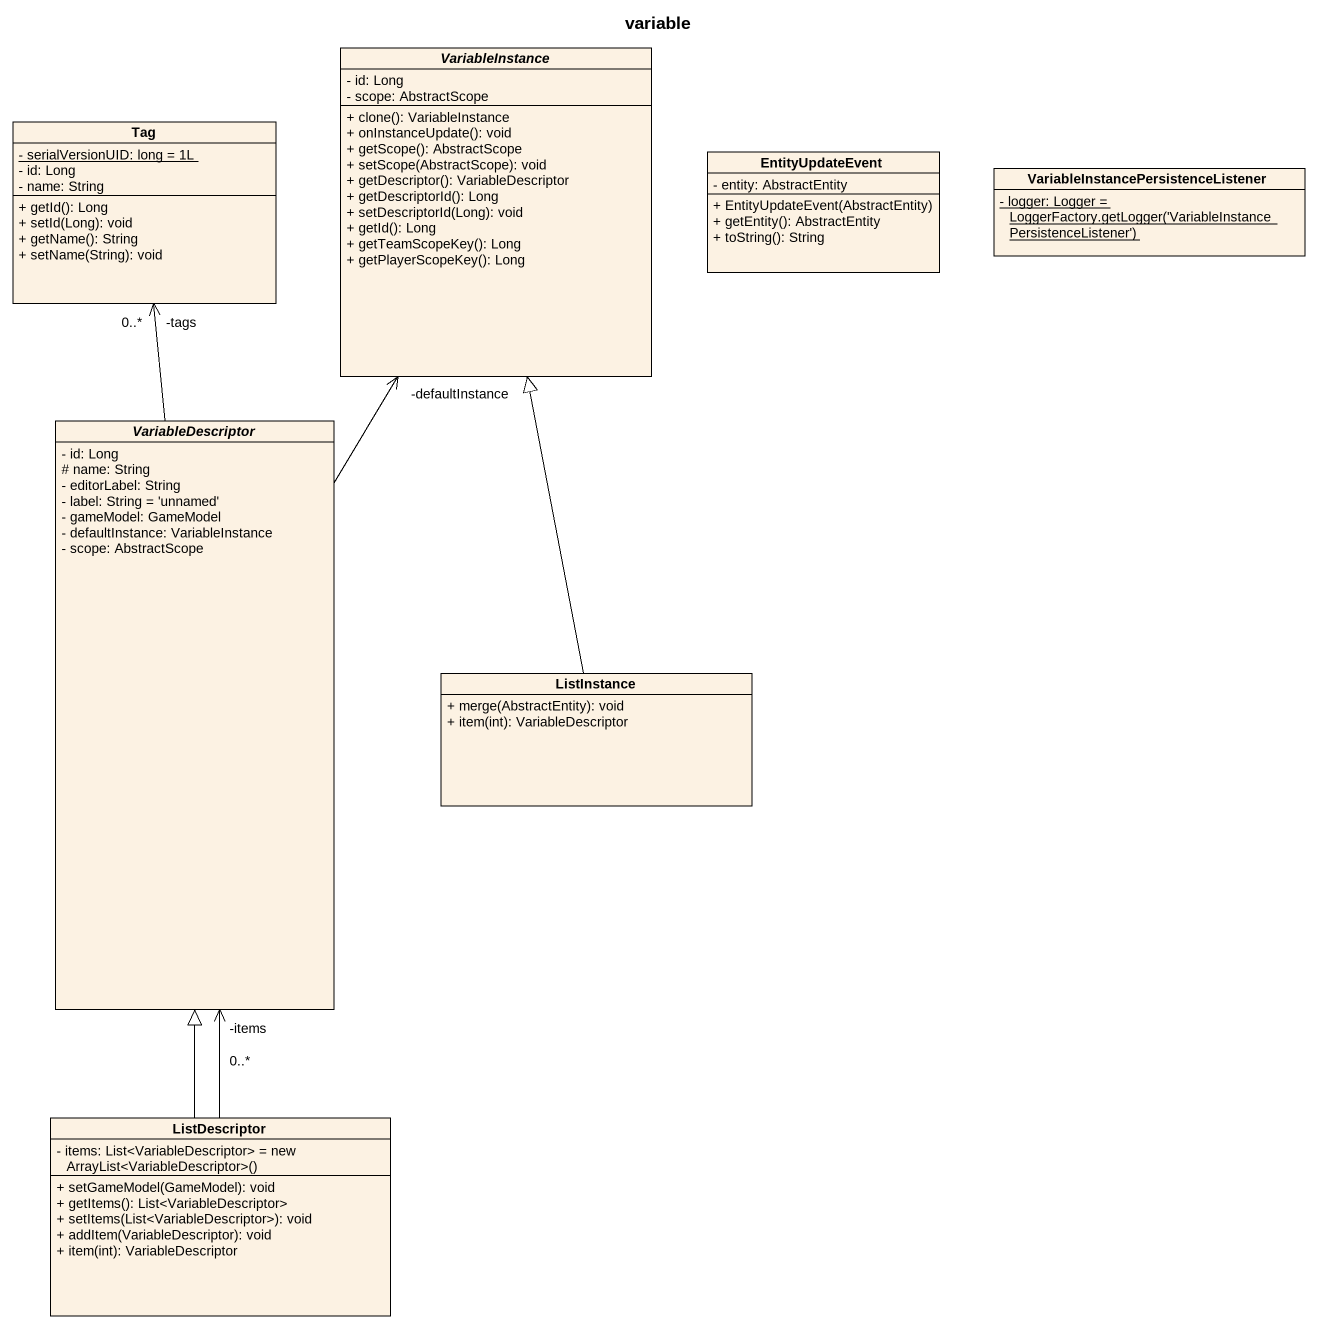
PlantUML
@startuml
title variable
hide circle
hide empty members
skinparam classAttributeIconSize 0
abstract class VariableInstance {
  - id: Long
  - scope: AbstractScope
  + clone(): VariableInstance
  + onInstanceUpdate(): void
  + getScope(): AbstractScope
  + setScope(AbstractScope): void
  + getDescriptor(): VariableDescriptor
  + getDescriptorId(): Long
  + setDescriptorId(Long): void
  + getId(): Long
  + getTeamScopeKey(): Long
  + getPlayerScopeKey(): Long
}
class Tag {
  {static} - serialVersionUID: long = 1L
  - id: Long
  - name: String
  + getId(): Long
  + setId(Long): void
  + getName(): String
  + setName(String): void
}
class EntityUpdateEvent {
  - entity: AbstractEntity
  + EntityUpdateEvent(AbstractEntity)
  + getEntity(): AbstractEntity
  + toString(): String
}
class "VariableInstancePersistenceListener" as VariableInstancePersistenceL {
  {static} {field} - logger: Logger = LoggerFactory.getLogger('VariableInstancePersistenceListener')
}
abstract class VariableDescriptor {
  - id: Long
  # name: String
  - editorLabel: String
  - label: String = 'unnamed'
  - gameModel: GameModel
  - defaultInstance: VariableInstance
  - scope: AbstractScope
}
class ListInstance {
  + merge(AbstractEntity): void
  + item(int): VariableDescriptor
}
class ListDescriptor {
  {field} - items: List<VariableDescriptor> = new ArrayList<VariableDescriptor>()
  + setGameModel(GameModel): void
  + getItems(): List<VariableDescriptor>
  + setItems(List<VariableDescriptor>): void
  + addItem(VariableDescriptor): void
  + item(int): VariableDescriptor
}
VariableDescriptor -up-> "-defaultInstance" VariableInstance
VariableDescriptor -up-> "-tags\n0..*" Tag
ListInstance -up-|> VariableInstance
ListDescriptor -up-> "-items\n0..*" VariableDescriptor
ListDescriptor -up-|> VariableDescriptor
@enduml
